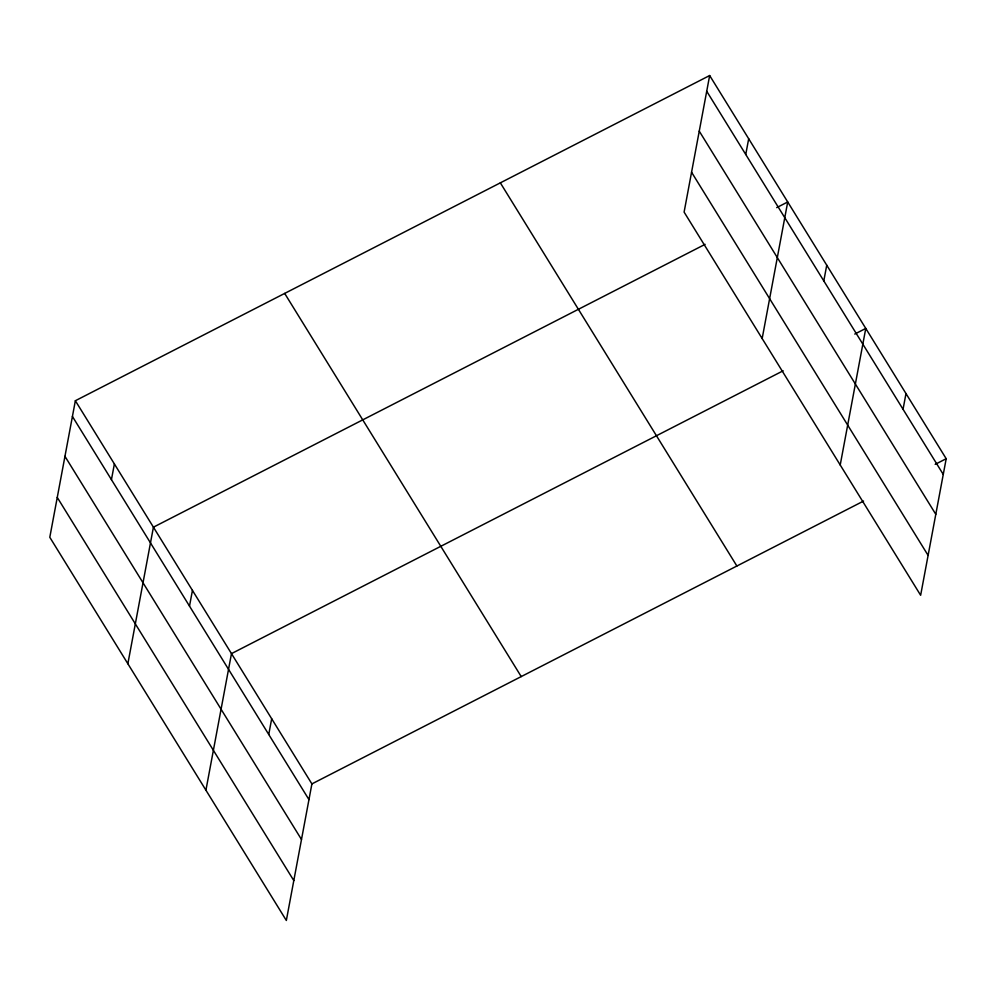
<?xml version="1.0" encoding="UTF-8"?>
<svg xmlns="http://www.w3.org/2000/svg" width="996" height="996" viewBox="0 0 996 996"><rect width="100%" height="100%" fill="white"/><g stroke="black" fill="none" stroke-linecap="round" stroke-linejoin="round"><path stroke-width="1.49" d="M75.36 400.728L49.8 537.292L286.338 920.466L311.897 783.902L75.36 400.728L709.662 75.534L946.2 458.708L920.64 595.272L684.103 212.098L709.662 75.534M111.44 479.674L114.391 463.949M127.862 663.747L153.421 527.183L705.093 244.344M189.501 606.116L192.44 590.404M205.923 790.189L231.47 653.625L783.155 370.786M268.746 734.475L271.684 718.763M745.743 154.48L748.693 138.755M762.164 338.54L787.712 201.976L776.706 207.629M823.804 280.922L826.742 265.21M840.213 464.995L865.773 328.431L854.755 334.071M903.048 409.281L905.987 393.569M311.897 783.902L863.569 501.063M935.182 464.348L946.2 458.708M706.712 91.246L943.262 474.42M699.254 131.136L935.792 514.297M691.56 172.221L928.11 555.395M500.341 182.853L736.878 566.014M284.682 293.422L521.219 676.583M72.422 416.453L308.959 799.614M64.952 456.33L301.489 839.491M57.258 497.415L293.808 880.589"/></g></svg>
